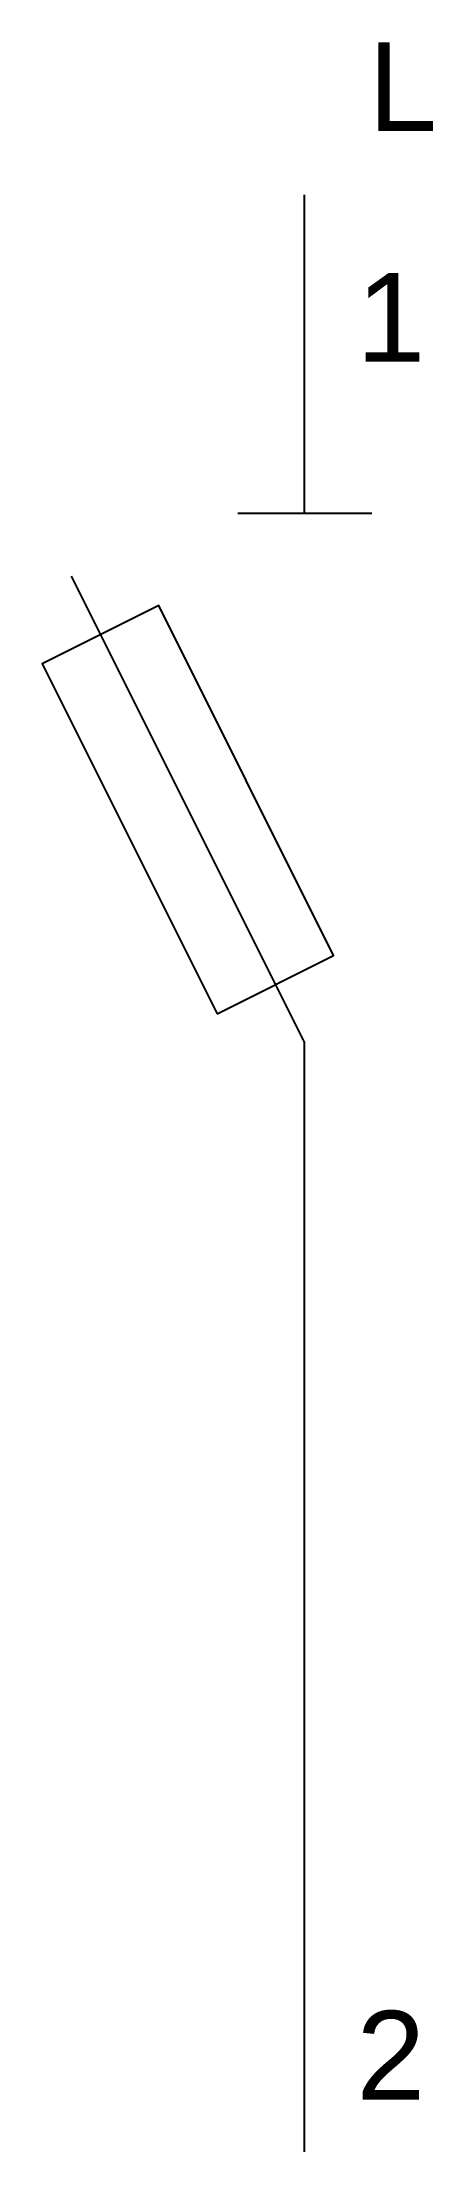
# Model space of a CAD drawing. Header units: millimetres. Extents: x -5 to 2.5, y -37.5 to 2.9.
import ezdxf
from ezdxf.enums import TextEntityAlignment as Align

# ---------------------------------------------------------------- set-up
doc = ezdxf.new("R2010")
doc.units = ezdxf.units.MM
doc.layers.get('0').update_dxf_attribs({"linetype": 'CONTINUOUS'})
doc.styles.add('ARIAL', font='arial.ttf')

# ---------------------------------------------------------------- blocks, each defined once
blk = doc.blocks.new('291_E_LV_MLD_IEC60617_fuse_switch_fs_1p')
at = {"true_color": 0x0000ff}
for p, q in [((0, 0), (0, -6.118)), ((-1.275, -6.098), (1.299, -6.098)), ((-4.466, -7.309), (0.005, -16.25)), ((0, -16.25), (0, -37.5))]:
    blk.add_line(p, q, dxfattribs=at)
blk.add_lwpolyline([(-1.672, -15.691), (0.564, -14.574), (-2.789, -7.868), (-5.025, -8.985), (-1.672, -15.691)], close=True, dxfattribs=at)
at = {"true_color": 0x0000ff, "style": 'ARIAL'}
for s, p in [('L', (1.225, 1.225)), ('1', (1, -3.2)), ('2', (1, -36.5))]:
    blk.add_text(s, height=1.7, dxfattribs=at).set_placement(p)
blk.add_attdef('TAG', text='', height=2.5, dxfattribs=at).set_placement((-7.025, -2.2), align=Align.RIGHT)
at = {"color": 7, "style": 'ARIAL'}
for tag, p in [('RATED_CURRENT', (-7.025, -9)), ('BREAKING_CAPACITY', (-7.025, -12)), ('MANUFACTURER', (-7.025, -15))]:
    blk.add_attdef(tag, text='', height=1.7, dxfattribs=at).set_placement(p, align=Align.RIGHT)

msp = doc.modelspace()

# ---------------------------------------------------------------- block references
msp.add_blockref('291_E_LV_MLD_IEC60617_fuse_switch_fs_1p', (0, 0))

doc.saveas('drawing.dxf')
